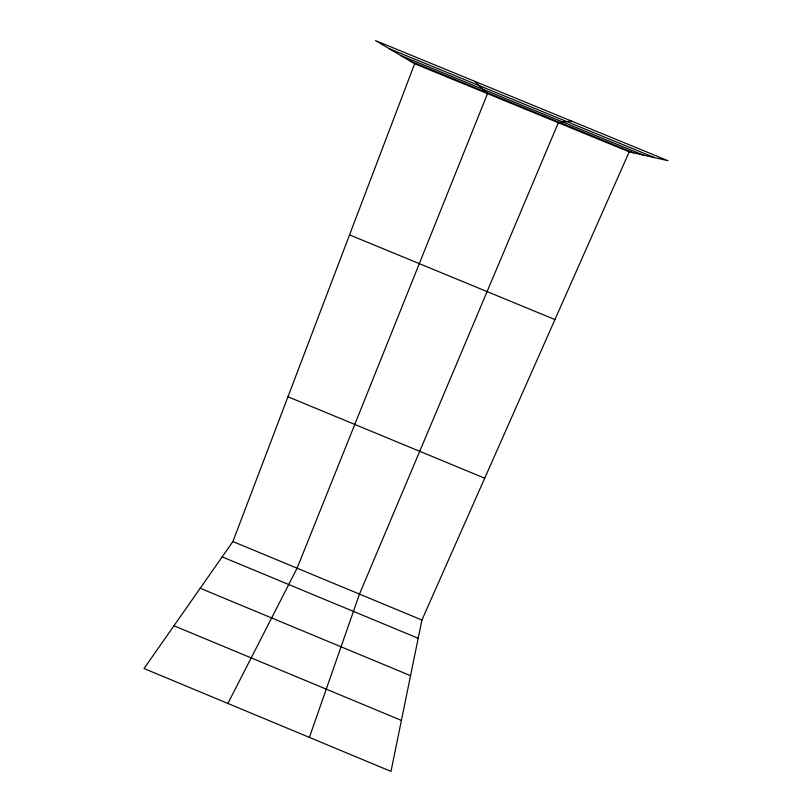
<?xml version="1.0" encoding="UTF-8"?>
<svg xmlns="http://www.w3.org/2000/svg" width="812" height="812" viewBox="0 0 812 812"><rect width="100%" height="100%" fill="white"/><g stroke="black" fill="none" stroke-linecap="round" stroke-linejoin="round"><path stroke-width="1.22" d="M629.209 151.854L421.915 620.033L390.988 771.4L144.039 668.53L232.892 541.543L414.648 63.722L375.55 40.6L667.961 160.685L629.209 151.854L414.648 63.722M309.392 737.408L359.472 594.1L558.321 122.734L571.313 120.988M227.888 703.466L297.09 568.197L487.515 93.654L474.817 81.362M389.08 48.608L654.543 157.619M400.651 55.439L643.084 155.011M410.101 61.032L633.715 152.879M349.546 234.881L554.951 319.573M287.955 396.774L484.713 478.207M232.892 541.543L421.915 620.033M222.163 556.87L418.19 638.293M200.209 588.253L410.547 675.685M173.961 625.768L401.412 720.417"/></g></svg>
